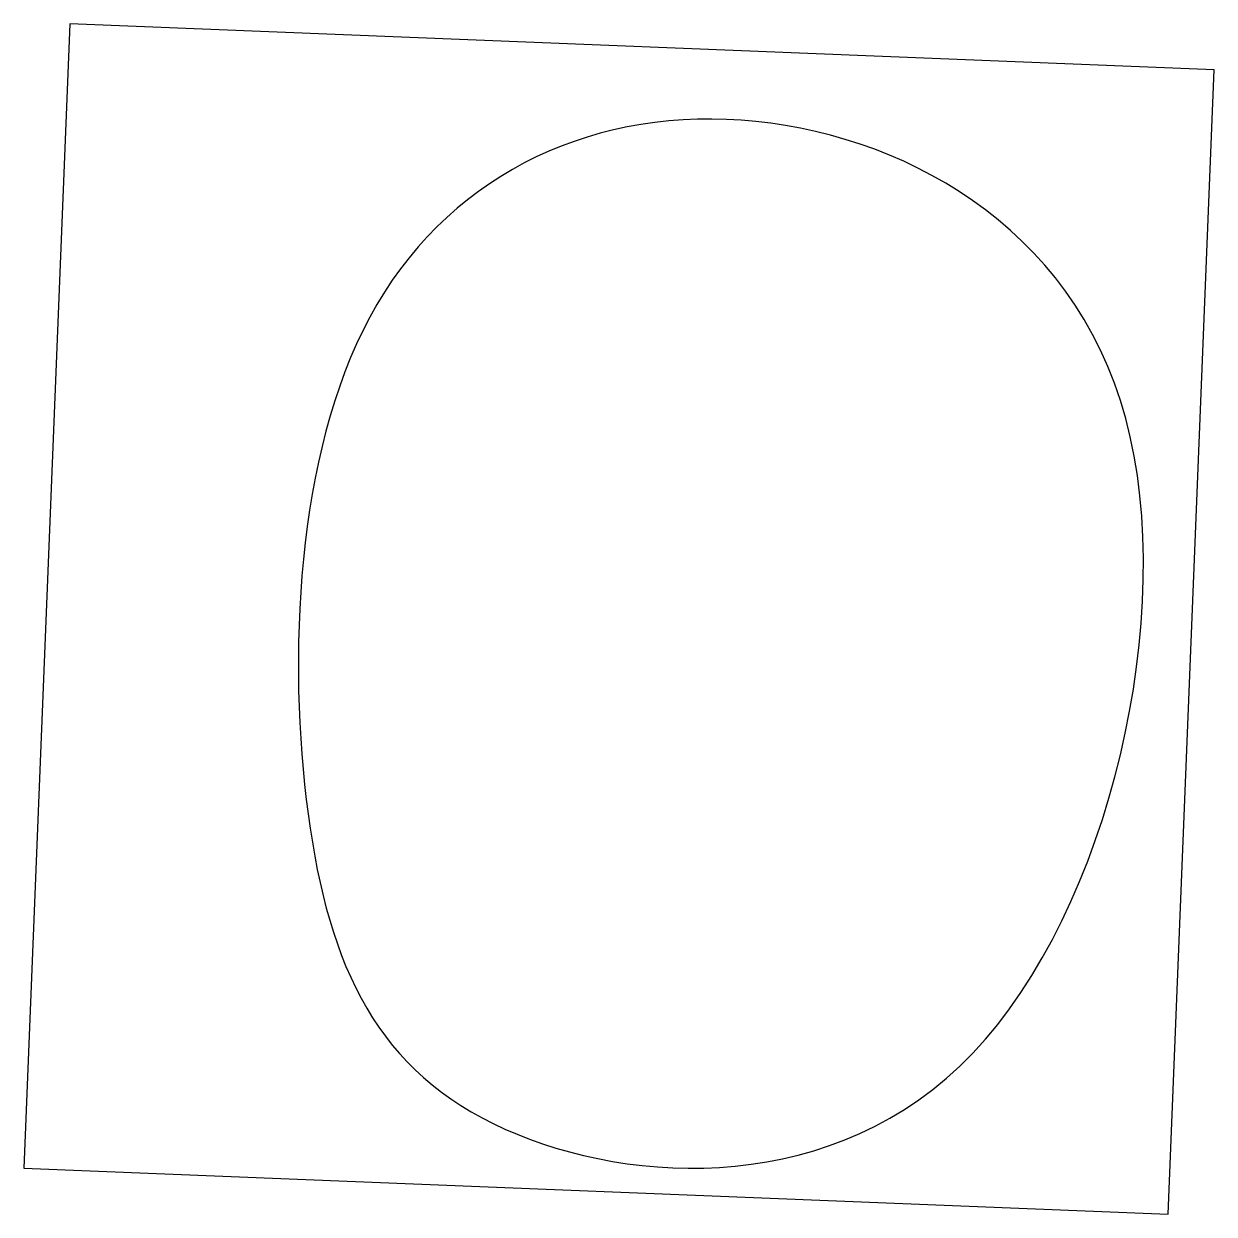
# Model space of a CAD drawing. Header units: millimetres. Extents: x -15.8 to 14.2, y 318.2 to 348.2.
import ezdxf

# ---------------------------------------------------------------- set-up
doc = ezdxf.new("R2010")
doc.units = ezdxf.units.MM
doc.layers.get('0').update_dxf_attribs({"linetype": 'CONTINUOUS'})

msp = doc.modelspace()

# ---------------------------------------------------------------- linework, layer by layer
msp.add_lwpolyline([(-15.836, 319.403), (13.001, 318.246), (14.159, 347.083), (-14.678, 348.24)], close=True)
msp.add_open_spline([(-3.713, 320.39), (-6.91, 321.826), (-9.395, 327.058), (-8.78, 342.54), (1.803, 347.865), (14.995, 340.869), (9.788, 318.44), (-0.516, 318.954), (-3.713, 320.39)], degree=3)

doc.saveas('drawing.dxf')
